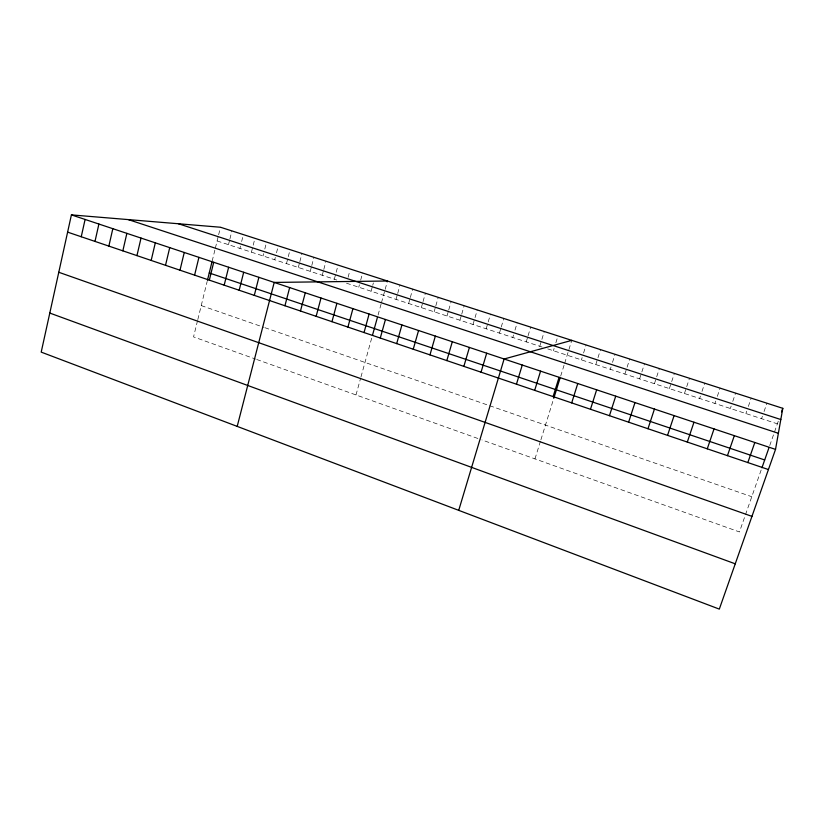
<?xml version="1.0" encoding="UTF-8"?>
<svg xmlns="http://www.w3.org/2000/svg" width="824" height="824" viewBox="0 0 824 824"><rect width="100%" height="100%" fill="white"/><g stroke="black" fill="none" stroke-linecap="round" stroke-linejoin="round"><path stroke-width="0.62" stroke-dasharray="4.12 3.09" d="M197.523 320.711L193.547 336.913L255.553 359.068M197.812 319.547L207.164 281.458M212.159 261.156L215.064 249.291M215.363 248.096L218.339 235.973M218.648 234.727L220.482 227.239M228.485 244.666L229.618 240.083M229.906 238.939L231.894 230.905M239.928 248.405L240.495 246.108M241.648 241.504L243.368 234.603M251.444 252.165L254.935 238.332M263.041 255.955L263.628 253.638M264.813 249.013L266.574 242.081M274.722 259.766L275.319 257.448M276.503 252.803L278.285 245.851M286.484 263.608L290.089 249.651M298.319 267.47L299.534 262.805M299.843 261.641L301.965 253.473M310.246 271.353L311.472 266.677M311.781 265.513L313.923 257.325M322.246 275.278L323.492 270.591M323.801 269.417L325.974 261.208M334.328 279.223L338.098 265.112M348.089 277.297L349.675 271.405M358.759 287.195L359.398 284.826M360.685 280.098L362.612 273.002M371.099 291.222L372.397 286.484M372.726 285.289L373.375 282.92M355.999 394.954L360.644 378.134M360.974 376.928L372.149 336.491M378.072 315.036L381.131 303.932M381.471 302.696L384.839 290.522M385.168 289.337L387.465 281.005M396.045 299.359L397.364 294.59M397.704 293.406L400.021 285.053M408.642 303.479L409.992 298.69M410.321 297.495L412.669 289.131M421.342 307.62L422.691 302.82M423.031 301.625L425.411 293.231M434.124 311.791L435.494 306.981M435.834 305.776L438.244 297.361M446.999 315.994L448.39 311.173M448.73 309.968L451.161 301.522M459.967 320.227L461.368 315.386M461.718 314.181L464.18 305.714M473.028 324.491L477.292 309.937M486.181 328.786L490.496 314.191M499.437 333.112L500.889 328.23M501.25 327.015L503.794 318.466M512.786 337.469L513.517 335.018M514.99 330.125L517.194 322.781M526.227 341.857L527.71 336.944M528.081 335.718L530.687 327.128M539.771 346.276L544.283 331.506M553.419 350.736L554.119 348.449M555.87 342.753L557.982 335.914M534.961 458.896L540.554 440.912M540.904 439.779L553.841 398.105M560.691 376.043L564.286 364.486M564.646 363.332L571.774 340.363M581.425 359.872L582.146 357.585M583.588 353.002L586.101 344.978M595.804 364.568L600.531 349.623M610.296 369.296L611.027 366.989M612.5 362.375L615.075 354.31M624.891 374.065L629.732 359.027M639.609 378.865L641.494 373.066M641.865 371.902L644.502 363.786M654.441 383.706L656.337 377.886M656.718 376.723L659.385 368.575M669.376 388.588L671.303 382.748M671.694 381.584L674.393 373.406M684.445 393.501L689.513 378.278M699.628 398.456L700.41 396.107M701.986 391.41L704.747 383.181M714.923 403.451L715.726 401.092M717.323 396.375L720.114 388.135M730.342 408.488L731.156 406.119M732.773 401.391L735.595 393.12M745.895 413.555L746.709 411.186M748.346 406.448L751.21 398.147M761.561 418.674L762.385 416.295M764.044 411.537L766.938 403.214M761.149 470.03L739.437 531.944L481.999 439.964M769.74 445.557L778.618 420.25M217.114 240.958L336.769 280.016M346.502 283.198L542.048 347.017M547.733 348.882L777.362 423.824M201.241 305.591L263.732 327.283M264.885 327.684L751.797 496.718M256.707 359.48L480.825 439.542"/><path stroke-width="1.24" d="M775.528 449.389L782.8 408.323L220.482 227.239L71.41 214.889L41.2 352.116L719.311 609.111L775.528 449.389L71.41 214.889M81.246 236.745L85.099 219.442M94.997 241.401L98.901 224.046M108.861 246.108L112.826 228.681M122.848 250.836L126.865 233.357M136.949 255.615L141.028 238.074M151.173 260.435L155.314 242.833M165.521 265.297L169.723 247.633M179.993 270.2L184.257 252.474M194.598 275.144L198.924 257.356M207.463 280.253L211.861 262.341M209.327 280.139L213.715 262.279M224.18 285.176L228.639 267.254M239.166 290.254L243.688 272.27M254.297 295.373L258.88 277.327M237.199 426.399L274.207 282.426L387.465 281.005M284.939 305.756L289.667 287.576M300.472 311.019L305.271 292.778M316.148 316.323L321.01 298.02M331.969 321.69L336.903 303.314M347.924 327.097L352.929 308.65M364.033 332.546L369.111 314.037M372.458 335.347L377.392 317.498M380.286 338.056L385.447 319.475M396.694 343.608L401.927 324.965M413.246 349.222L418.561 330.506M429.963 354.887L435.35 336.099M446.824 360.603L452.304 341.744M463.861 366.371L469.412 347.44M481.041 372.191L486.685 353.197M458.721 510.355L504.113 358.996L571.774 340.363M516.452 384.18L522.262 365.042M534.683 390.36L540.575 371.14M553.1 396.602L559.084 377.31M553.841 398.105L559.98 378.35M571.691 402.895L577.768 383.531M590.478 409.26L596.648 389.814M609.451 415.687L615.724 396.169M628.619 422.187L634.985 402.586M647.983 428.738L654.441 409.065M667.543 435.371L674.104 415.615M687.298 442.066L693.973 422.228M707.27 448.833L714.037 428.913M727.448 455.662L734.328 435.669M747.832 462.573L754.815 442.498M761.942 467.795L768.895 447.968M781.543 411.897L782.8 408.323M178.458 223.757L780.812 419.54M128.338 219.606L778.381 433.29M209.255 272.971L764.682 459.957M67.609 232.131L768.432 469.546M58.772 272.27L751.952 516.37M49.8 313.058L735.255 563.822"/></g></svg>
